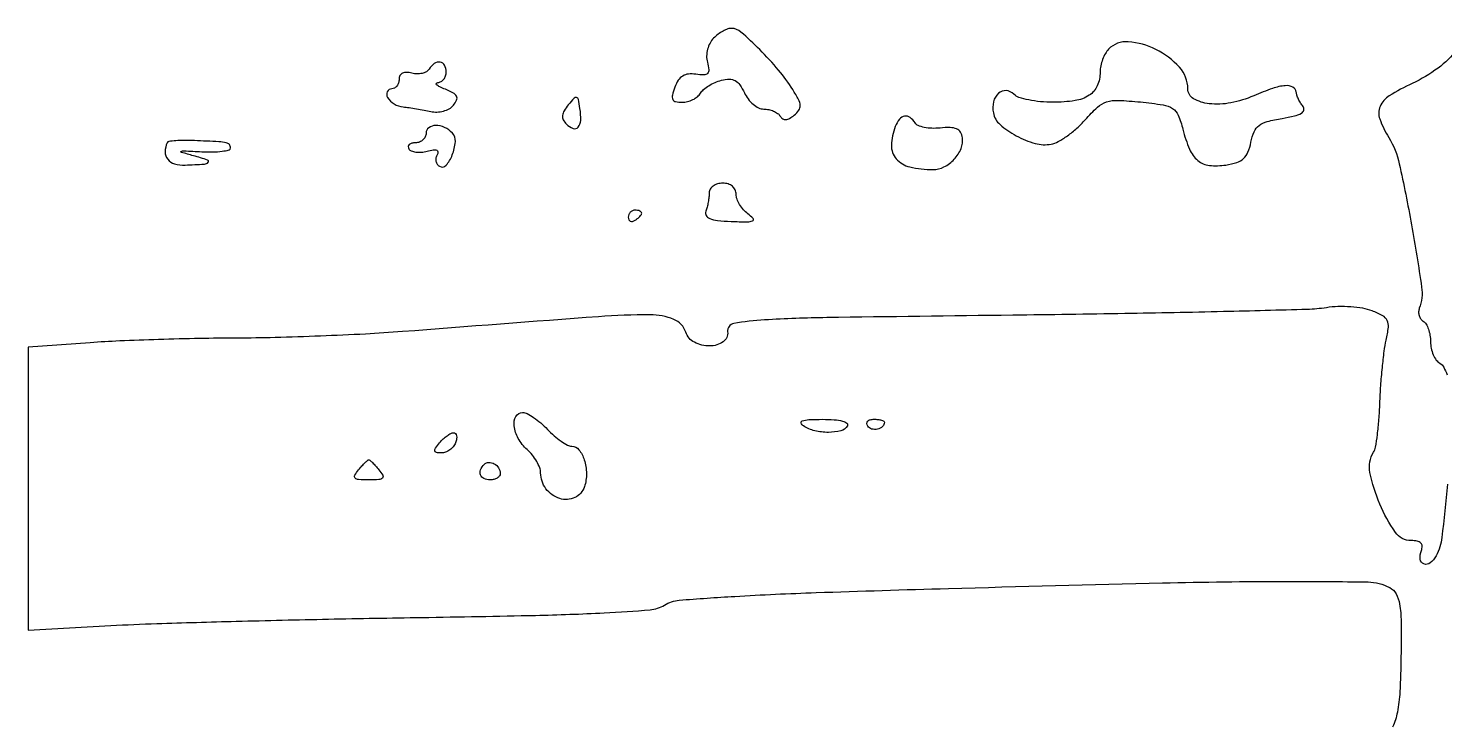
# Model space of a CAD drawing. Extents: x 0 to 5034, y 0 to 2560.
# Drawn here: x 0 to 210.1, y 1940.1 to 2043 of the extents above; entities that cross this region are included whole.
import ezdxf

# ---------------------------------------------------------------- set-up
doc = ezdxf.new("R2010")
doc.units = 0

msp = doc.modelspace()

# ---------------------------------------------------------------- linework, layer by layer
for points in [[(101.660448, 2041.517591, 0.075384), (101.121209, 2040.785595, 0.057598), (100.761611, 2039.856711, 0.057093), (100.621045, 2038.860904, 0.070604), (100.728257, 2037.931144, -0.037564), (100.929426, 2036.829923, -0.222586), (100.743325, 2036.29089, -0.207299), (100.197913, 2036.065727, -0.032542), (99.012667, 2036.163553, 0.06354), (97.925459, 2036.185847, 0.111865), (97.079148, 2035.89671, 0.108451), (96.423026, 2035.262937, 0.057284), (95.905654, 2034.25, 0.027768), (95.533752, 2033.057288, 0.175038), (95.596219, 2032.43362, 0.234086), (96.024148, 2032.098397, 0.0512), (96.982534, 2032, 0.06248), (97.775547, 2032.099483, 0.052206), (98.572091, 2032.39378, 0.054354), (99.253291, 2032.827366, 0.089611), (99.70031, 2033.340527, -0.082451), (100.170681, 2033.89625, -0.037522), (100.942852, 2034.457893, -0.035835), (101.865335, 2034.940732, -0.04101), (102.807271, 2035.261884, -0.056781), (103.990968, 2035.42046, -0.129366), (104.860733, 2035.209854, -0.118773), (105.560519, 2034.58195, -0.043908), (106.217786, 2033.421357, 0.055985), (106.772095, 2032.495327, 0.055331), (107.519965, 2031.711274, 0.060439), (108.33897, 2031.177336, 0.114751), (109.101498, 2031, -0.053174), (109.830622, 2030.922239, -0.048812), (110.549317, 2030.691986, -0.052114), (111.152513, 2030.353216, -0.100679), (111.530011, 2029.951442, 0.112928), (111.908647, 2029.567528, 0.160128), (112.369981, 2029.449801, 0.113978), (112.931785, 2029.620317, 0.042793), (113.611557, 2030.092584, 0.065455), (114.302598, 2030.83832, 0.170231), (114.501646, 2031.532109, 0.108297), (114.25675, 2032.404793, 0.018889), (113.391627, 2033.891143, 0.033595), (111.291474, 2036.759183, 0.021454), (108.497498, 2039.806119, 0.01578), (105.715532, 2042.419815, 0.175708), (104.321429, 2042.968249, 0.094756), (103.765303, 2042.877352, 0.037057), (103.053605, 2042.555215, 0.035016), (102.314696, 2042.082513, 0.036585)], [(160.25, 2039.876615, 0.066753), (159.770968, 2039.235311, 0.038444), (159.367188, 2038.358131, 0.037687), (159.091823, 2037.397666, 0.051012), (159, 2036.5, -0.102109), (158.57501, 2034.440643, -0.149201), (157.385625, 2033.037813, -0.106286), (155.268409, 2032.241949, -0.036963), (152, 2032, -0.023845), (150.150995, 2032.088229, -0.027171), (148.39875, 2032.3525, -0.027871), (146.956368, 2032.735813, -0.118024), (146.2, 2033.2, 0.17885), (145.049638, 2033.729586, 0.206497), (143.91507, 2033.341237, 0.153271), (143.184466, 2032.093048, 0.104545), (143.15622, 2030.437133, 0.165216), (144.144824, 2028.705491, 0.05715), (146.536076, 2027.032793, 0.056422), (149.355505, 2025.895235, 0.115422), (151.72459, 2025.798182, 0.079003), (152.790226, 2026.183023, 0.028922), (154.14996, 2027.039433, 0.02781), (155.553741, 2028.164212, 0.029797), (156.790085, 2029.413702, -0.026935), (158.60055, 2031.264469, -0.10829), (159.960187, 2032.055286, -0.088583), (161.664425, 2032.285663, -0.014678), (164.98184, 2032.047408, -0.012595), (168.329765, 2031.622507, -0.105625), (169.747218, 2031.0859, -0.153445), (170.574487, 2030.091514, -0.03558), (171.263581, 2028, 0.037892), (172.255114, 2025.036636, 0.120348), (173.491119, 2023.370223, 0.146626), (175.19818, 2022.64467, 0.066859), (177.644606, 2022.700457, 0.039917), (179.253198, 2023.087482, 0.105791), (180.270425, 2023.678993, 0.111831), (180.923791, 2024.612697, 0.047644), (181.366339, 2026.081693, -0.051512), (181.847305, 2027.634721, -0.129412), (182.568897, 2028.563223, -0.100135), (183.778908, 2029.152422, -0.023748), (185.986187, 2029.613782, 0.017065), (187.81186, 2029.96999, 0.072439), (188.846122, 2030.372859, 0.198241), (189.214054, 2030.843697, 0.245946), (189.099492, 2031.38012, -0.034042), (188.737456, 2031.882266, -0.027575), (188.418111, 2032.464785, -0.028385), (188.183131, 2033.037115, -0.062078), (188.085037, 2033.5, 0.259194), (187.582781, 2034.246804, 0.140095), (186.463044, 2034.465794, 0.063259), (184.572509, 2034.059692, 0.018023), (181.771764, 2032.960527, -0.055848), (178.380771, 2031.917336, -0.073411), (175.149579, 2031.787022, -0.10473), (172.845859, 2032.53756, -0.267936), (172, 2034.002715, 0.18643), (170.76916, 2037.189055, 0.092756), (167.267076, 2039.843383, 0.096963), (163.176651, 2040.976548, 0.221746)], [(59.446158, 2036.912882, -0.128025), (59.049187, 2036.533643, -0.070103), (58.417298, 2036.29007, -0.06247), (57.658807, 2036.211543, -0.058608), (56.887141, 2036.319262, 0.05482), (56.091921, 2036.436398, 0.122424), (55.497736, 2036.311665, 0.162323), (55.13375, 2035.957026, 0.119708), (55, 2035.40638, -0.075458), (54.918444, 2034.86905, -0.08901), (54.681771, 2034.413124, -0.100714), (54.329805, 2034.108341, -0.128939), (53.916667, 2034, 0.289813), (53.242263, 2033.573256, 0.255034), (53.290313, 2032.730666, 0.116588), (54.267965, 2031.759089, 0.114761), (55.582827, 2031.320974, -0.011696), (56.473704, 2031.216714, -0.0061), (57.578825, 2031.047327, -0.006063), (58.709161, 2030.845823, -0.009216), (59.685514, 2030.64081, 0.064877), (60.618447, 2030.551132, 0.058299), (61.579195, 2030.69654, 0.061131), (62.433167, 2031.046358, 0.092053), (63.049659, 2031.559836, 0.064271), (63.532917, 2032.32323, 0.22897), (63.524933, 2032.885984, 0.155352), (63.04687, 2033.376437, 0.027281), (61.864145, 2033.926613, -0.018329), (61.029861, 2034.296692, -0.070679), (60.561655, 2034.613779, -0.36874), (60.53596, 2034.813669, -0.239803), (60.75, 2034.936614, 0.117011), (61.226939, 2035.075635, 0.095222), (61.632812, 2035.422005, 0.087852), (61.905591, 2035.922261, 0.081167), (62, 2036.5, 0.125134), (61.749071, 2037.486943, 0.232184), (61.090222, 2037.953896, 0.198563), (60.226564, 2037.750087, 0.098681)], [(80.092382, 2031.622634, 0.038091), (79.472191, 2030.741506, 0.111412), (79.243194, 2030.039354, 0.142028), (79.363281, 2029.41094, 0.078765), (79.825715, 2028.774285, 0.104595), (80.812051, 2028.132339, 0.31575), (81.549322, 2028.315228, 0.174002), (81.936326, 2029.308882, 0.043219), (81.830803, 2031.079152, 0.012733), (81.596077, 2032.435286, 0.274322), (81.33545, 2032.725159, 0.289993), (80.968034, 2032.626829, 0.013835)], [(128.606989, 2028.418213, 0.082961), (128.036989, 2025.618744, 0.19006), (128.743562, 2023.623312, 0.158618), (130.757866, 2022.415266, 0.054422), (134.178571, 2022.013655, 0.121715), (135.829913, 2022.407462, 0.086592), (137.351923, 2023.562335, 0.08845), (138.367002, 2025.1373, 0.136365), (138.567789, 2026.735128, 0.102114), (138.269833, 2027.552468, 0.152502), (137.699861, 2028.047383, 0.100069), (136.752987, 2028.252061, 0.029046), (135.253257, 2028.185036, -0.034084), (134.035566, 2028.142893, -0.041463), (132.902376, 2028.275425, -0.046329), (132.000857, 2028.546314, -0.159516), (131.54015, 2028.935036, 0.095611), (130.792721, 2029.746706, 0.205404), (129.980467, 2029.937544, 0.183338), (129.21374, 2029.481007, 0.076318)], [(59, 2027.411516, -0.109663), (58.880457, 2026.87302, -0.099857), (58.542039, 2026.414633, -0.095127), (58.036207, 2026.107212, -0.089341), (57.440983, 2026, 0.05878), (56.884171, 2025.934315, 0.126121), (56.504431, 2025.733827, 0.191145), (56.358858, 2025.437314, 0.159385), (56.441979, 2025.09388, 0.162969), (56.81108, 2024.78668, 0.061468), (57.47063, 2024.619503, 0.052514), (58.291267, 2024.602652, 0.042871), (59.157368, 2024.751404, -0.025218), (60.071341, 2024.941774, -0.124412), (60.591112, 2024.893491, -0.323979), (60.763602, 2024.643516, -0.133525), (60.64006, 2024.226622, 0.09305), (60.461273, 2023.762931, 0.096335), (60.466003, 2023.271877, 0.099221), (60.65264, 2022.829831, 0.105368), (60.992147, 2022.504854, 0.368877), (61.966638, 2022.655334, 0.085435), (62.890423, 2024.195229, 0.070938), (63.348282, 2026.166209, 0.21371), (62.905643, 2027.439877, 0.095003), (61.742832, 2028.28024, 0.111362), (60.415969, 2028.569367, 0.160283), (59.409569, 2028.230125, 0.236204)], [(20.58887, 2026, 0.101604), (20.300302, 2024.643788, 0.173142), (20.677737, 2023.562189, 0.155277), (21.699757, 2022.886634, 0.07824), (23.25, 2022.7, 0.005037), (26.119406, 2022.833297, 0.195612), (26.686154, 2023.102079, 0.546963), (26.596663, 2023.439289, 0.010276), (24.5, 2024.064556, -0.003831), (22.691512, 2024.578599, -0.686363), (22.679596, 2024.721547, -0.125012), (23.073293, 2024.802256, -0.001453), (25.75, 2024.669815, 0.01715), (27.379308, 2024.640406, 0.028337), (28.751562, 2024.740632, 0.028007), (29.771644, 2024.932127, 0.345105), (30, 2025.223574, 0.176093), (29.817811, 2025.724841, 0.169309), (29.353147, 2026.002198, 0.037315), (28.266684, 2026.142141, 0.001837), (24.653736, 2026.322334, 0.012383), (23.163917, 2026.354213, 0.018943), (21.873097, 2026.300936, 0.013968), (20.840386, 2026.189944, 0.261646)], [(101, 2018.581787, -0.028374), (100.963673, 2017.942163, -0.016996), (100.851797, 2017.188962, -0.016992), (100.688901, 2016.444533, -0.028187), (100.495479, 2015.831787, 0.227703), (100.548126, 2015.218593, 0.165759), (101.075597, 2014.766274, 0.069098), (102.24013, 2014.478407, 0.01639), (104.239413, 2014.335047, 0.005955), (106.67556, 2014.269505, 0.108486), (107.432248, 2014.423791, 0.51396), (107.503437, 2014.767858, 0.048524), (106.743934, 2015.44529, -0.054364), (106.076729, 2016.054499, -0.04579), (105.512281, 2016.827575, -0.04787), (105.126643, 2017.639377, -0.087173), (105, 2018.360243, 0.109467), (104.854274, 2019.017884, 0.112451), (104.445077, 2019.54503, 0.100374), (103.804615, 2019.883908, 0.07177), (103, 2020, 0.069187), (102.235591, 2019.893717, 0.085333), (101.5875, 2019.5834, 0.099977), (101.154169, 2019.122606, 0.139749)], [(89, 2014.940983, 0.108972), (89.078288, 2014.586039, 0.182303), (89.29375, 2014.3746, 0.161196), (89.6179, 2014.343488, 0.082592), (90, 2014.5, 0.029505), (90.382774, 2014.768994, 0.035638), (90.70625, 2015.066025, 0.038439), (90.934461, 2015.34829, 0.151918), (91, 2015.559017, 0.210953), (90.92554, 2015.727648, 0.081139), (90.70625, 2015.870461, 0.061769), (90.382849, 2015.967655, 0.042167), (90, 2016, 0.105053), (89.618444, 2015.918938, 0.099167), (89.29375, 2015.688914, 0.09642), (89.076123, 2015.345238, 0.093332)], [(77, 1983.5, 0.02448), (77.991516, 1982.543053, 0.028163), (79.028344, 1981.734375, 0.029022), (79.970819, 1981.159052, 0.123124), (80.606926, 1981, -0.232062), (81.677368, 1980.474905, -0.088497), (82.46862, 1978.963032, -0.07349), (82.790524, 1976.954434, -0.080052), (82.5, 1975, -0.210315), (81.077096, 1973.383929, -0.186907), (78.829159, 1973.238199, -0.157309), (76.783104, 1974.689262, -0.161857), (76, 1977.045012, 0.092024), (75.859068, 1977.804262, 0.03944), (75.4125, 1978.738483, 0.037291), (74.765297, 1979.685943, 0.040371), (74, 1980.5, -0.080041), (72.678402, 1982.14946, -0.098758), (72.061863, 1984.016983, -0.158392), (72.334095, 1985.416047, -0.272575), (73.325686, 1986, -0.119751), (73.989484, 1985.838706, -0.030188), (74.951861, 1985.265625, -0.029061), (76.003512, 1984.456899, -0.025743)], [(121.5, 1984, -0.194116), (120.517986, 1983.27833, -0.062656), (118.692084, 1983.048622, -0.058919), (116.660935, 1983.288804, -0.084784), (115, 1984, -0.163739), (114.657925, 1984.429595, -0.417353), (114.811761, 1984.753933, -0.073665), (115.763292, 1984.937027, -0.00987), (117.809017, 1984.984687, -0.018067), (119.551583, 1984.927901, -0.048038), (120.778519, 1984.723967, -0.099296), (121.426337, 1984.404093, -0.384351)], [(127, 1984.559017, -0.211827), (126.716404, 1983.919648, -0.127879), (125.969093, 1983.529206, -0.122608), (125.101938, 1983.54388, -0.191362), (124.510081, 1983.983688, -0.136093), (124.397824, 1984.36964, -0.190788), (124.524436, 1984.701458, -0.140899), (124.890269, 1984.925389, -0.067432), (125.440983, 1985, -0.026751), (126.038367, 1984.968016, -0.042195), (126.542039, 1984.870461, -0.051652), (126.89701, 1984.729146, -0.279105)], [(63.361626, 1981.5, -0.080255), (63.028287, 1980.926585, -0.06554), (62.509941, 1980.440625, -0.066583), (61.892926, 1980.112071, -0.089319), (61.270566, 1980, -0.040905), (60.527266, 1980.060911, -0.317246), (60.292614, 1980.292085, -0.200989), (60.381479, 1980.692802, -0.019452), (61, 1981.5, -0.030499), (61.538785, 1982.074068, -0.033474), (62.127766, 1982.559375, -0.035603), (62.681736, 1982.89985, -0.120558), (63.09106, 1983, -0.21403), (63.364939, 1982.877135, -0.138104), (63.519584, 1982.559375, -0.088276), (63.520729, 1982.074722, -0.048206)], [(52, 1977.5, -0.040186), (52.570864, 1976.687371, -0.341817), (52.518124, 1976.273235, -0.183768), (52.007573, 1976.044061, -0.01461), (50.5, 1976, -0.01461), (48.992427, 1976.044061, -0.183768), (48.481876, 1976.273235, -0.341817), (48.429136, 1976.687371, -0.040186), (49, 1977.5, -0.009389), (49.495506, 1978.074737, -0.01378), (49.954142, 1978.559375, -0.009069), (50.349832, 1978.940966, -0.189502), (50.5, 1979, -0.189502), (50.650168, 1978.940966, -0.009069), (51.045858, 1978.559375, -0.01378), (51.504494, 1978.074737, -0.009389)], [(70, 1976.940983, -0.156819), (69.8846, 1976.582093, -0.097386), (69.559375, 1976.276414, -0.079459), (69.073598, 1976.070066, -0.06085), (68.5, 1976, -0.103624), (67.575357, 1976.193711, -0.202875), (67.067517, 1976.730754, -0.1934), (67.086489, 1977.491235, -0.094876), (67.63948, 1978.306147, -0.191124), (68.316568, 1978.598585, -0.139481), (69.119339, 1978.396031, -0.123736), (69.764316, 1977.769921, -0.139398)]]:
    msp.add_lwpolyline(points, format="xyb", close=True)
for points in [[(211.896142, 2039.80725, -0.071894), (209.120788, 2037.074387, -0.048723), (205.301382, 2034.801635, 0.02829), (201.893175, 2032.957516, 0.153048), (200.531177, 2031.387352, 0.192731), (200.475519, 2029.53214, 0.049384), (201.805441, 2026.775384, -0.082812), (203.374502, 2022.880101, -0.010112), (205.186109, 2013.824882, -0.008048), (206.689426, 2004.576229, -0.128563), (206.341794, 2001.448318, 0.087576), (206.239747, 2000.92253, 0.079461), (206.317883, 2000.374394, 0.081237), (206.560015, 1999.888495, 0.098517), (206.931826, 1999.542134, -0.1233), (207.342115, 1999.120583, -0.04748), (207.686224, 1998.373448, -0.043323), (207.921019, 1997.454417, -0.040908), (208, 1996.490673, 0.053073), (208.10368, 1995.516657, 0.050197), (208.410428, 1994.566914, 0.054042), (208.861867, 1993.779719, 0.105965), (209.397201, 1993.29969, -0.140328), (209.955879, 1992.725974, -0.038441), (210.471638, 1991.559909, -0.035679)], [(210.541061, 1975.372453, -0.006606), (209.683199, 1967.471458, -0.090256), (208.828503, 1964.721992, -0.106081), (207.966724, 1963.68374, -0.261403), (207.021042, 1963.535707, -0.288621), (206.473169, 1964.252316, -0.114795), (206.650663, 1965.532025, 0.094955), (206.766669, 1966.180327, 0.200075), (206.567827, 1966.641335, 0.147013), (206.035266, 1966.916371, 0.046228), (205.132669, 1967, -0.245969), (202.793268, 1968.224948, -0.051028), (200.476888, 1972.423998, -0.051038), (199.025252, 1977.114276, -0.190178), (199.561365, 1980.09929, 0.096102), (199.850689, 1980.863406, 0.010771), (200.127468, 1982.709731, 0.012762), (200.355534, 1984.943728, 0.010031), (200.492126, 1987.373689, -0.008564), (200.629746, 1989.957148, -0.007483), (200.860346, 1992.653604, -0.007544), (201.142036, 1995.084498, -0.0221), (201.435014, 1996.744963, 0.025789), (201.754282, 1998.635804, 0.143104), (201.58322, 1999.640934, 0.156547), (200.906793, 2000.34776, 0.032667), (199.328349, 2001.074509, 0.049945), (197.963776, 2001.446834, 0.024549), (196.174397, 2001.658009, 0.024079), (194.277628, 2001.696398, 0.032161), (192.563215, 2001.53786, -0.032243), (189.707573, 2001.274263, -0.000894), (177.279916, 2000.953633, -0.001835), (162.657508, 2000.65622, -0.001258), (146.063215, 2000.42137, 0.000665), (118.451351, 2000.063365, 0.010931), (109.227097, 1999.729712, 0.029219), (104.650387, 1999.194388, 0.398455), (103.73821, 1997.963056, -0.279499), (103.070282, 1996.484617, -0.149204), (101.088749, 1995.860453, -0.12181), (98.797451, 1996.405406, -0.199469), (97.529321, 1997.907619, 0.225287), (95.758952, 1999.806051, 0.094058), (92.236037, 2000.481939, 0.019138), (84.581689, 2000.204088, 0.000696), (55.5, 1997.991168, -0.006111), (49.996136, 1997.632272, -0.003465), (43.324815, 1997.325422, -0.003459), (36.596628, 1997.109277, -0.005691), (30.903625, 1997.030629, 0.004162), (25.411737, 1996.971562, 0.003048), (19.318557, 1996.818135, 0.00308), (13.549643, 1996.602101, 0.006818), (9.153625, 1996.350257), (0, 1995.700515), (0, 1974.700217), (0, 1953.699919), (12.25, 1954.396292, -0.006301), (19.060611, 1954.697405, -0.00136), (30.851015, 1955.037787, -0.001419), (44.504808, 1955.356022, -0.001355), (58.370477, 1955.602219, 0.001761), (75.225746, 1955.915159, 0.007257), (85.421802, 1956.288496, 0.007247), (92.230569, 1956.73584, 0.120301), (94.370477, 1957.443916, -0.120684), (96.559739, 1958.166486, -0.005072), (104.795913, 1958.731084, -0.006014), (116.866011, 1959.290012, -0.001521), (136.5, 1959.902891, -0.001163), (168.232277, 1960.722977, -0.005398), (186.561488, 1960.956085, -0.004759), (198.733564, 1960.863613, -0.119129), (201.946495, 1960.028635, -0.14359), (202.89591, 1959.095732, -0.087094), (203.417827, 1957.597409, -0.038454), (203.638152, 1954.998401, -0.00579), (203.61785, 1949.765977, -0.008107), (203.453297, 1944.572438, -0.036358), (203.087621, 1941.554291, -0.057921), (202.385703, 1939.355238, -0.048562)]]:
    msp.add_lwpolyline(points, format="xyb")

doc.saveas('drawing.dxf')
